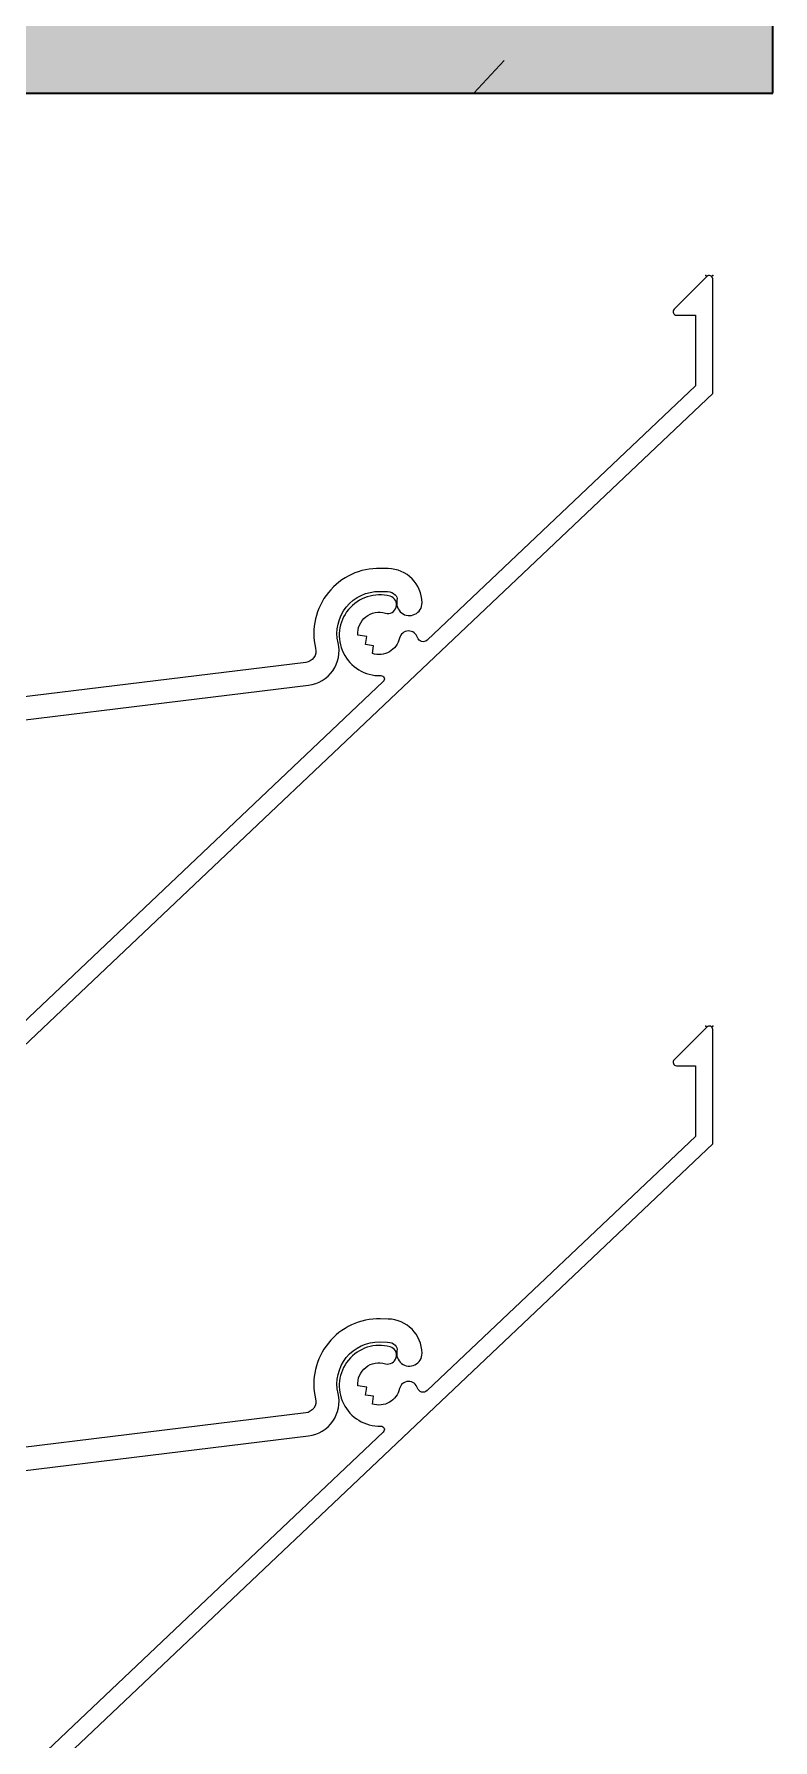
# Model space of a CAD drawing. Header units: millimetres. Extents: x -4391136 to -1798569, y -886572 to -291056.
# Drawn here: x -2446050.4 to -2445986.5, y -383553.5 to -383405.8 of the extents above; entities that cross this region are included whole.
import ezdxf

# ---------------------------------------------------------------- set-up
doc = ezdxf.new("R2010")
doc.units = ezdxf.units.MM
doc.set_wipeout_variables(frame=1)
doc.linetypes.add('CENTER', pattern=[50.800000000000004, 31.75, -6.35, 6.35, -6.35])
for name, color, linetype in [('000 - CONCRETE_COL_CUT_COLOR_1', 7, 'Continuous'), ('000 - CONCRETE_COL_HATCH_', 7, 'Continuous'), ('000 - CONCRETE_COL_WIPEOUT_', 7, 'Continuous'), ('000 - EXISTING_PRECAST_CUT_COLOR_4', 7, 'Continuous'), ('010 - ASPG_ACCESSORIES_MAIN_COLOR_1', 7, 'Continuous'), ('010 - ASPG_EXTR_MAIN_COLOR_2', 7, 'Continuous'), ('_PP-Dim', 7, 'Continuous'), ('Center Line', 7, 'CENTER'), ('Xref-C-1-PP17-AR-2214-01-B$0$A-GLAZ-CURT', 7, 'Continuous')]:
    doc.layers.add(name, color=color, linetype=linetype)
doc.layers.add('010 - ASPG_EXTR_DEF_SUB', color=7, linetype='Continuous', plot=False)
doc.layers.add('SCREW', color=7, linetype='Continuous', lineweight=5)

# ---------------------------------------------------------------- blocks, each defined once
blk = doc.blocks.new('Xref-C-1-PP17-AR-2214-01-B$0$DPA_Curved type A - Curved Type A-31239855-ENTRANCE 2 - LOWER ROOF FLOOR PLAN01-flat-1')
at = {"layer": 'Xref-C-1-PP17-AR-2214-01-B$0$A-GLAZ-CURT', "color": 7}
for p, q in [((0, 552.5000015507685), (-150.0000000004657, 552.5000015507685)), ((-150.0000000004657, 552.5000015507685), (0, 552.5000015507685)), ((0, -552.5000015507685), (0, 552.5000015507685)), ((0, 552.5000015507685), (0, -552.5000015507685))]:
    blk.add_line(p, q, dxfattribs=at)
blk = doc.blocks.new('Xref-C-1-PP17-AR-2214-01-B$0$DPA_Curved type A_Corner 1 - Curved Type A_corner 1-31495882-ENTRANCE 2 - LOWER ROOF FLOOR PLAN01-flat-1')
at = {"layer": 'Xref-C-1-PP17-AR-2214-01-B$0$A-GLAZ-CURT', "lineweight": 9}
h = blk.add_hatch(dxfattribs=at)
h.set_pattern_fill('ACET-2D-FP_18', angle=90, style=0, pattern_type=2)
h.set_pattern_definition([(49.99999999999999, (2739942.745000001, 496031.1720000007), (-459.0337474724126, 385.1750482020262), [76.2, -838.2]), (355, (2739942.745000001, 496031.1720000007), (65.28252745750682, 746.1827032957547), [60.96000000000002, -670.5600000000001]), (100.451, (2740003.473000001, 496025.8590000007), (-693.3830033246076, -127.8976821547151), [64.76000000000005, -712.3600000000005]), (46.18400000000002, (2739942.745000001, 496234.3720000007), (-648.57248621923, 622.3064181256742), [114.3, -1257.299999999999]), (96.63599999999998, (2740033.104, 496220.3580000006), (-1050.534318683824, -122.2199233656637), [97.14000000000117, -1068.540000000013]), (351.184, (2739942.745000001, 496234.3720000007), (172.1971373415032, 1110.274966525139), [91.44000000000007, -1005.840000000001]), (21.00000000000002, (2740044.345000001, 496183.5720000007), (-214.7433929342338, 559.4256646482162), [76.20000000000027, -838.2000000000031]), (326, (2740044.345000001, 496183.5720000007), (418.8539380654042, 620.9765000836201), [60.95999999999974, -670.559999999997]), (71.45100000000002, (2740094.883, 496149.4830000006), (-668.4524660190125, 224.2969172171013), [64.75999999999986, -712.3599999999984]), (37.50000000000001, (2739942.745000001, 496031.1720000007), (-158.7692420154775, 206.9121046213362), [33.528, -628.904, 33.528, -1320.292]), (37.50000000000001, (2739942.745000001, 496031.1720000007), (-158.7692420154775, 206.9121046213362), [-695.96, -647.192, 33.528, -639.572]), (7.499999999999995, (2739942.745000001, 496031.1720000007), (-47.30360574389218, 359.3065578758988), [33.52799999999999, -354.5839999999999, 33.52799999999999, -870.204]), (7.499999999999995, (2739942.745000001, 496031.1720000007), (-47.30360574389218, 359.3065578758988), [-421.64, -613.6639999999999, 33.52799999999999, -223.012]), (327.5, (2739716.177, 496031.1720000007), (146.1911639370438, 229.474161533996), [33.52800000000036, -220.4720000000024, -1844.04000000002]), (327.5, (2739716.177, 496031.1720000007), (146.1911639370438, 229.474161533996), [-254.0000000000028, 33.52800000000036, -758.9520000000082, -1051.560000000011]), (327.5, (2739716.177, 496031.1720000007), (146.1911639370438, 229.474161533996), [-1046.480000000011, 33.52800000000036, -1018.032000000011]), (317.5, (2739614.577000001, 496031.1720000007), (321.0978918266118, 350.4168590258025), [33.52799999999964, -296.6719999999968, 33.52799999999964, -1239.519999999987]), (317.5, (2739614.577000001, 496031.1720000007), (321.0978918266118, 350.4168590258025), [-363.7279999999961, -492.7599999999947, 33.52799999999964, -713.2319999999922])])
h.paths.add_polyline_path([(-150.000000002794, -502.2251245807856), (-150.000000002794, -552.2251245810185), (-2.793967723846436e-09, -552.2251245810185), (-2.793967723846436e-09, 552.2251245800289), (-150.000000002794, 552.2251245800289), (-150.000000002794, 502.225124580611), (-190.0000000032596, 502.225124580611), (-200.000000002794, 492.2251245806692), (-181.433605923783, 246.4237463214085), (-175.2395933624357, -1.164153218269348e-09), (-181.433605923783, -246.4237463236786), (-200.000000002794, -492.2251245829393), (-190.0000000032596, -502.2251245807856)])
at = {"layer": 'Xref-C-1-PP17-AR-2214-01-B$0$A-GLAZ-CURT', "color": 7, "lineweight": 35}
for p, q in [((0, 552.2251245805528), (-150, 552.2251245805528)), ((0, -552.2251245805528), (0, 552.2251245805528))]:
    blk.add_line(p, q, dxfattribs=at)
blk = doc.blocks.new('*U2742')
at = {"layer": '000 - CONCRETE_COL_HATCH_'}
h = blk.add_hatch(dxfattribs=at)
h.set_pattern_fill('AR-CONC', scale=0.04)
h.set_pattern_definition([(49.99999999999999, (-115500.0000000017, -843987.3138813948), (7.28738675984016, -0.6375634215561234), [0.762, -8.382000000000001]), (355, (-115500.0000000017, -843987.3138813948), (-1.409736856998774, 7.642273809561406), [0.6096, -6.7056233668]), (100.4514447, (-115499.3927197217, -843987.3670115347), (5.877649883614131, 7.004710076487804), [0.6476003519999999, -7.123609783999998]), (46.18420000000001, (-115500.0000000017, -843985.2818813948), (10.8431616356852, -1.681693117309086), [1.143, -12.573]), (96.63555760999992, (-115499.0964040017, -843985.4220213948), (9.49616536206012, 9.897044983908861), [0.9714009256, -10.6854243264]), (351.1841511700001, (-115500.0000000017, -843985.2818813948), (9.496165362599081, 9.897044983421306), [0.9143986828, -10.0583892768]), (21, (-115498.9840000017, -843985.7898813948), (6.064575650765299, -4.090607927483505), [0.762, -8.382000000000001]), (326.0000000000001, (-115498.9840000017, -843985.7898813948), (2.472081133905883, 7.367518644892771), [0.6096, -6.7056]), (71.45144499999999, (-115498.4786186977, -843986.1307653908), (8.536656771148646, 3.27691075543621), [0.6476003520000001, -7.123597503999999]), (37.50000000000001, (-115500.0000000017, -843987.3138813948), (0.1235441300236727, 3.382201554926124), [0, -6.62432, 0, -6.807200000000001, 0, -6.731000000000001]), (7.499999999999999, (-115500.0000000017, -843987.3138813948), (2.67278650041223, 4.00722299272478), [0, -3.88112, 0, -6.47192, 0, -2.5654]), (327.5, (-115502.2656800017, -843987.3138813948), (5.423623806674856, -0.2291497597069377), [0, -2.54, 0, -7.9248, 0, -10.5156]), (317.5, (-115503.2816800017, -843987.3138813948), (5.925167255440722, 1.017059641333321), [0, -3.302, 0, -5.26288, 0, -7.4676])])
h.paths.add_polyline_path([(-1.667805984044525e-10, 1.091393642127514e-11), (0, 300), (-99.99999999906868, 300), (-99.99999999906868, 380), (-120.0000000307336, 400.0000000298023), (-394.6910346783698, 365.090032074484), (-670.2542316336185, 337.9092267079977), (-946.4721514284611, 318.479031635914), (-1223.126840339042, 306.8147785334149), (-1500.000000000931, 302.9256712471833), (-1776.87315966282, 306.8147785334149), (-2053.527848573402, 318.479031635914), (-2329.745768368244, 337.9092267079977), (-2605.308965323493, 365.090032074484), (-2879.999999973923, 400.0000000300352), (-2899.999999999069, 380), (-2899.999999999069, 300), (-3000, 300), (-3000, 0)])
at = {"layer": '000 - CONCRETE_COL_CUT_COLOR_1', "color": 7, "lineweight": -2}
blk.add_lwpolyline([(-3000, 0), (-1.667805984044525e-10, 1.091393642127514e-11), (0, 300), (-99.99999999906868, 300), (-99.99999999906868, 380), (-120.0000000307336, 400.0000000298023), (-394.6910346783698, 365.090032074484), (-670.2542316336185, 337.9092267079977), (-946.4721514284611, 318.479031635914), (-1223.126840339042, 306.8147785334149), (-1500.000000000931, 302.9256712471833)], dxfattribs=at)
blk = doc.blocks.new('W-1-PP17-ENT2_REV00_20260526-152612_EX_LOPF-1')
at = {"color": 7, "rotation": 270}
for name, p in [('Xref-C-1-PP17-AR-2214-01-B$0$DPA_Curved type A - Curved Type A-31239855-ENTRANCE 2 - LOWER ROOF FLOOR PLAN01-flat-1', (617.5000018537976, -199.9999999986612)), ('Xref-C-1-PP17-AR-2214-01-B$0$DPA_Curved type A_Corner 1 - Curved Type A_corner 1-31495882-ENTRANCE 2 - LOWER ROOF FLOOR PLAN01-flat-1', (617.7748788241297, -199.9999999986612))]:
    blk.add_blockref(name, p, dxfattribs=at)
at = {"layer": '000 - EXISTING_PRECAST_CUT_COLOR_4', "color": 7, "xscale": 0.5, "yscale": 0.5, "zscale": 0.5}
blk.add_blockref('*U2742', (1170.00000340445, -199.9999999986612), dxfattribs=at)
blk = doc.blocks.new('PZG35-9D5')
at = {"layer": 'Center Line', "color": 7}
blk.add_line((1.4210854715202e-14, 3.733653355866409), (1.4210854715202e-14, -10.53404386090006), dxfattribs=at)
at = {"layer": 'SCREW', "color": 7}
for p, q in [((-1.399999999999963, 2.842170943040401e-14), (-1.399999999999963, -1.090192378864657)), ((1.399999999999991, 0), (1.399999999999991, -0.5901923788647139)), ((-1.850000000000009, -1.399999999999977), (1.850000000000037, -0.8999999999999773)), ((-1.850000000000009, -1.399999999999977), (-1.399999999999963, -1.090192378864685)), ((-1.850000000000009, -1.399999999999977), (-1.399999999999963, -1.709807621135297)), ((-1.399999999999963, -1.090192378864685), (1.399999999999991, -0.5901923788646855)), ((-1.399999999999963, -1.709807621135297), (1.399999999999991, -1.209807621135297)), ((1.850000000000037, -0.8999999999999773), (1.399999999999991, -0.5901923788646855)), ((1.850000000000037, -0.8999999999999773), (1.399999999999991, -1.209807621135297)), ((1.399999999999991, -1.209807621135269), (1.399999999999991, -1.890192378864725)), ((-1.850000000000009, -2.699999999999989), (1.850000000000037, -2.199999999999989)), ((-1.850000000000009, -2.699999999999989), (-1.399999999999963, -2.390192378864697)), ((-1.850000000000009, -2.699999999999989), (-1.399999999999963, -3.009807621135309)), ((-1.399999999999963, -1.709807621135269), (-1.399999999999963, -2.390192378864697)), ((-1.399999999999963, -2.390192378864697), (1.399999999999991, -1.890192378864697)), ((-1.399999999999963, -3.009807621135309), (1.399999999999991, -2.509807621135309)), ((1.850000000000037, -2.199999999999989), (1.399999999999991, -1.890192378864697)), ((1.850000000000037, -2.199999999999989), (1.399999999999991, -2.509807621135309)), ((1.399999999999991, -2.50980762113528), (1.399999999999991, -3.190192378864708)), ((-1.850000000000009, -4), (-1.399999999999963, -3.690192378864708)), ((-1.850000000000009, -4), (-0.9911470940920566, -3.883938796498938)), ((-1.850000000000009, -4), (-1.399999999999963, -4.30980762113532)), ((-1.399999999999963, -3.009807621135309), (-1.399999999999963, -3.690192378864708)), ((-1.399999999999963, -3.690192378864708), (-0.8446989986695002, -3.591031485769975)), ((-1.399999999999963, -4.30980762113532), (-1.184865735341859, -4.271390788160659)), ((-1.399999999999963, -4.309807621135349), (-1.399999999999963, -8.099999999999966)), ((0.5619885887190463, -3.339837273736322), (1.399999999999991, -3.190192378864708)), ((0.7141825614195483, -3.653488843051434), (1.850000000000037, -3.5)), ((0.7141825614195483, -3.932275020881832), (1.399999999999991, -3.80980762113532)), ((1.850000000000037, -3.5), (1.399999999999991, -3.190192378864708)), ((1.850000000000037, -3.5), (1.399999999999991, -3.80980762113532)), ((1.399999999999991, -3.809807621135349), (1.399999999999991, -4.490192378864691)), ((0.7141825614195483, -4.612659778611231), (1.399999999999991, -4.49019237886472)), ((0.7141825614195483, -4.953488843051389), (1.850000000000037, -4.800000000000011)), ((0.7141825614195483, -5.232275020881843), (1.399999999999991, -5.109807621135332)), ((1.850000000000037, -4.800000000000011), (1.399999999999991, -4.49019237886472)), ((1.850000000000037, -4.800000000000011), (1.399999999999991, -5.109807621135332)), ((1.399999999999991, -5.109807621135332), (1.399999999999991, -8.099999999999966)), ((1.4210854715202e-14, -9.5), (-1.399999999999963, -8.099999999999966)), ((1.4210854715202e-14, -9.5), (1.399999999999991, -8.099999999999966))]:
    blk.add_line(p, q, dxfattribs=at)
blk.add_lwpolyline([(1.4210854715202e-14, -9.5), (0.7141825614195483, -5.232275020881843), (0.7141825614195483, -3.600899293750615, 0.4176573264866609), (0.4106596181599826, -3.300919979679151, 0.1081021898226624), (-0.8446989986694433, -3.591031485769975), (-1.399999999999991, -4.701675652739141)], format="xyb", dxfattribs=at)
blk = doc.blocks.new('*U3396')
at = {"layer": 'SCREW', "color": 7}
blk.add_lwpolyline([(3.026373332565058, 1.780836269555209, 0.09905967801670053), (0.7999999999999687, 2.546427498927414), (0.7999999999999687, 2.274284095813357), (-0.800000000000054, 2.274284095813357), (-0.800000000000054, 2.546427498927414, 0.09905967801670058), (-3.026373332565143, 1.780836269555209, 0.2665876613401604), (-3.500000000000043, 0.9556546004010897), (-3.500000000000043, 0.1999999999999886, 0.4142135623730938), (-3.300000000000054, 0), (3.299999999999997, 0, 0.4142135623731049), (3.499999999999986, 0.1999999999999886), (3.499999999999957, 0.9556546004010897, 0.2665876613401604)], format="xyb", close=True, dxfattribs=at)
blk.add_blockref('PZG35-9D5', (-1.4210854715202e-14, 0), dxfattribs=at)
blk = doc.blocks.new('*U3399')
at = {"color": 7}
blk.add_point((0, 0), dxfattribs=at)
at = {"layer": '010 - ASPG_ACCESSORIES_MAIN_COLOR_1', "color": 7}
blk.add_lwpolyline([(-39.69999999902211, -0.5999999995172398, 0.4142135623731156), (-39.99999999883585, -0.8999999995638059), (-39.99999999883585, -7.366962144914214, 0.5773502691897371), (-39.65044321701862, -7.568778847059366), (-36.64260295056738, -5.832201459393036, 0.7673269879794871), (-36.78520590183325, -5.299999999645297), (-37.89999999874271, -5.299999999645297, -0.4142135623735732), (-38.19999999902211, -4.999999999656938), (-38.19999999902211, -2.799999999587089, -0.4142135623730951), (-37.99999999883585, -2.59999999951724), (-32.18326623388566, -2.59999999951724, -0.3888787318530097), (-31.98402729420923, -2.782568851142787), (-31.8474567013327, -4.343577870872468, 0.3888787318530089), (-31.34935935237445, -4.799999999528882), (-30.29999999911524, -4.799999999528882, 0.4142135623732408), (-29.99999999883585, -4.499999999540523), (-29.99999999883585, -2.899999999505599, -0.4142135623731785), (-29.69999999902211, -2.59999999951724), (0.4107479506637901, -2.59999999951724, -0.3789692262628873), (3.38851808081381, -5.235465979035143), (7.952927200356498, -42.5207682372482, 0.4465929586642906), (11.6177961837966, -45.07649022702281, -0.4898018444424612), (16.07846395508386, -48.68238816667036), (16.06490363762714, -49.36225294566866, -0.1824796859550777), (15.80227640201338, -50.01801436272836, -0.2679491924113072), (15.32539491611533, -50.16829426406803, 1.122114645179816), (15.09990952932276, -52.3421093734276, 0.4050039718497206), (18.0645059288945, -49.40213623346681), (18.07806624681689, -48.72227145435209, 0.4898054953707174), (11.15966573380865, -43.12966807454978, -0.4465970485362636), (9.938031048281118, -42.27776159492242), (4.866356541635469, -0.8481197821154633, 0.3641755342157969), (4.570876519894227, -0.5999999995172398)], format="xyb", close=True, dxfattribs=at)
at = {"layer": '010 - ASPG_EXTR_DEF_SUB', "color": 7}
for p in [(-39.99999999883585, -0.4999999995172402), (43.44495566345738, -76.89999999944341), (43.44495566345738, -77.49999999954052)]:
    blk.add_point(p, dxfattribs=at)
at = {"layer": '010 - ASPG_EXTR_MAIN_COLOR_2', "color": 7}
blk.add_lwpolyline([(11.37409105408005, -48.15170148877115), (11.47245816211216, -47.43577758665815), (12.17779493960552, -47.55667202338264), (12.29266474000178, -46.78670596401826, -0.5355375090189683), (14.1918134491425, -49.16870282323253, 0.9915718169393263), (15.66379558271728, -49.57599316951273, 1.157025413028558), (8.792231505503878, -48.77291728999153, -0.6885576205791355), (8.274611146422103, -48.98797988444021), (-17.14292736421339, -22.16859813180672), (-32.34153279638849, -6.131750148785431), (-32.34153279638849, -2.899999981694054, 0.4143115081626392), (-32.64163311407901, -2.59999999951724), (-37.54163311352022, -2.59999999951724, 0.4141156188887998), (-37.84153278893791, -2.899999981635847), (-37.84153278893791, -4.299999988411218, 0.4142135623731781), (-37.54153279098682, -4.599999986478724), (-35.98884801496752, -4.599999986478724, -0.205894629290155), (-35.77110154624097, -4.693635078269653), (33.22969053988345, -77.49999999954052), (43.14495566324331, -77.49999999954052, 0.6681786376628355), (43.35708769806661, -76.98786796536915), (40.5215537941549, -74.1523340573247, 0.6681786381757795), (40.00942175951786, -74.36446609156592), (40.00942175951786, -75.99999999802712), (33.87471885257401, -75.99999999802712), (11.86384030175395, -52.7751643466243, -0.5583539238224016), (12.08261241135187, -51.95244935475676, 0.7662751832817146), (12.03674733010121, -50.39291741001107, -0.4385828234445206), (10.70630855322815, -48.05207626283555)], format="xyb", close=True, dxfattribs=at)
at = {"layer": 'SCREW', "color": 7, "rotation": 180}
for p in [(-21.64901723782532, -2.499999999924694), (-8.237076249206439, -2.499999999924694)]:
    blk.add_blockref('*U3396', p, dxfattribs=at)
blk = doc.blocks.new('*U2000')
at = {"color": 7, "xscale": -1, "rotation": 180}
for p in [(880.7738853988703, 69.3), (945.7738853988703, 69.3)]:
    blk.add_blockref('*U3399', p, dxfattribs=at)
blk = doc.blocks.new('W-1-PP17-ENT2_REV00_20260528-225335_ASPG_UPPF')
at = {"color": 7, "xscale": -1, "rotation": 270}
blk.add_blockref('*U2000', (1018, -1204.999999999069), dxfattribs=at)

msp = doc.modelspace()

# ---------------------------------------------------------------- block references
at = {"color": 7}
msp.add_blockref('W-1-PP17-ENT2_REV00_20260528-225335_ASPG_UPPF', (-2447156.514610203, -383210.8748381315), dxfattribs=at)

# ---------------------------------------------------------------- next in the draw order: block references
at = {"layer": '_PP-Dim', "color": 7}
msp.add_blockref('W-1-PP17-ENT2_REV00_20260526-152612_EX_LOPF-1', (-2447156.514610203, -383210.8748381315), dxfattribs=at)

doc.saveas('drawing.dxf')
